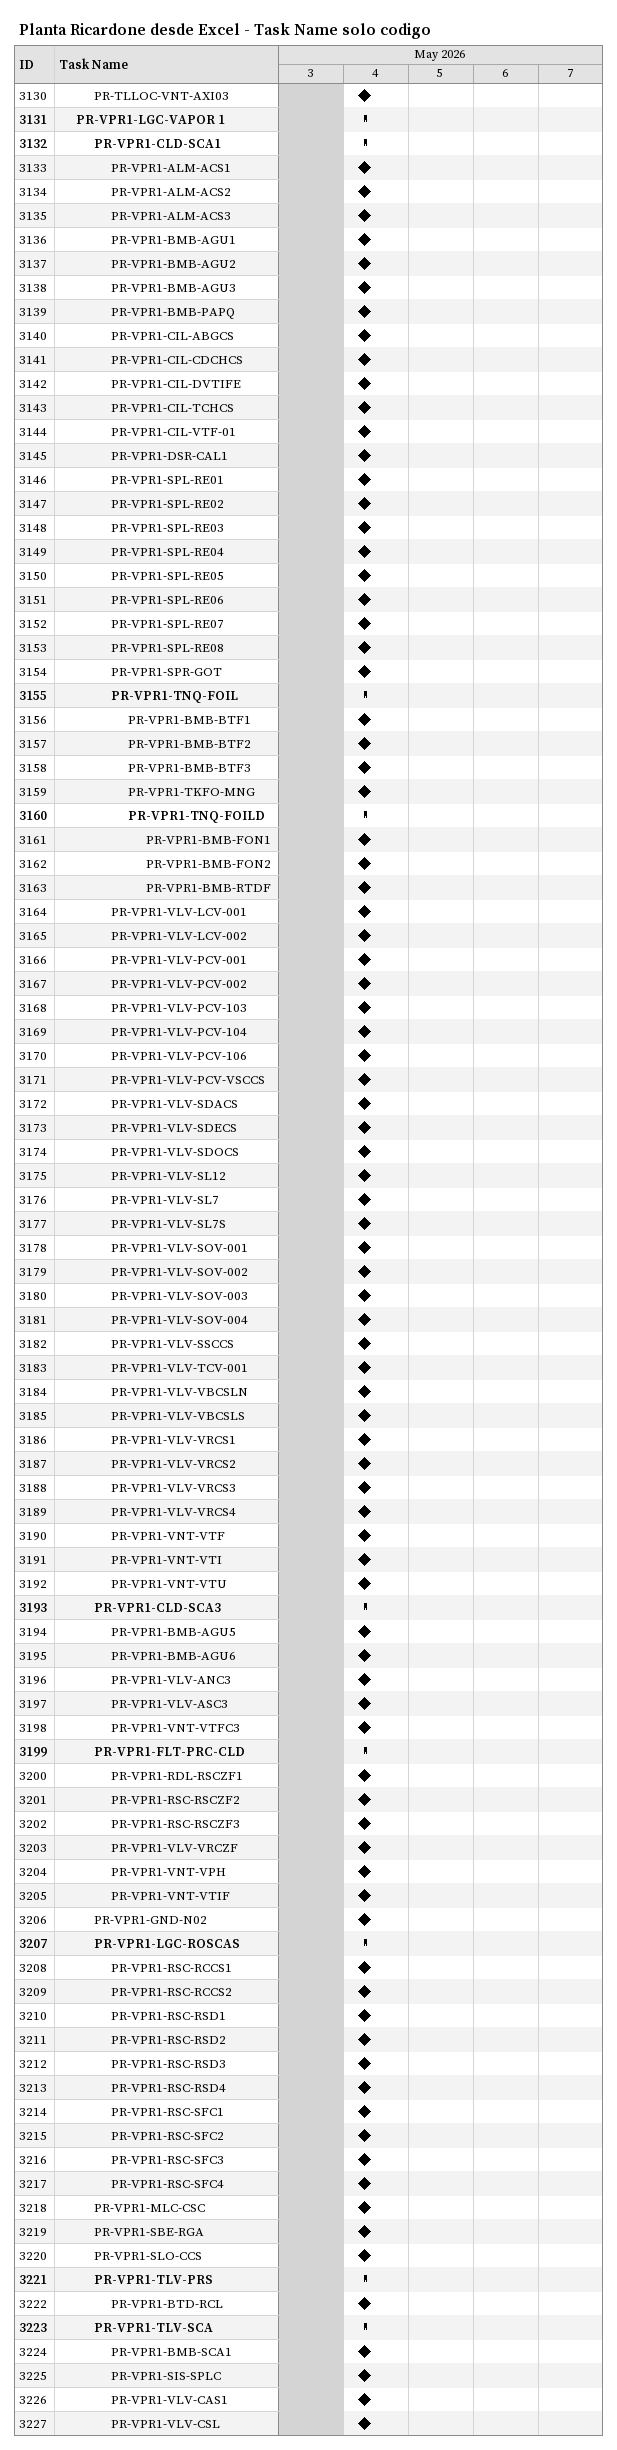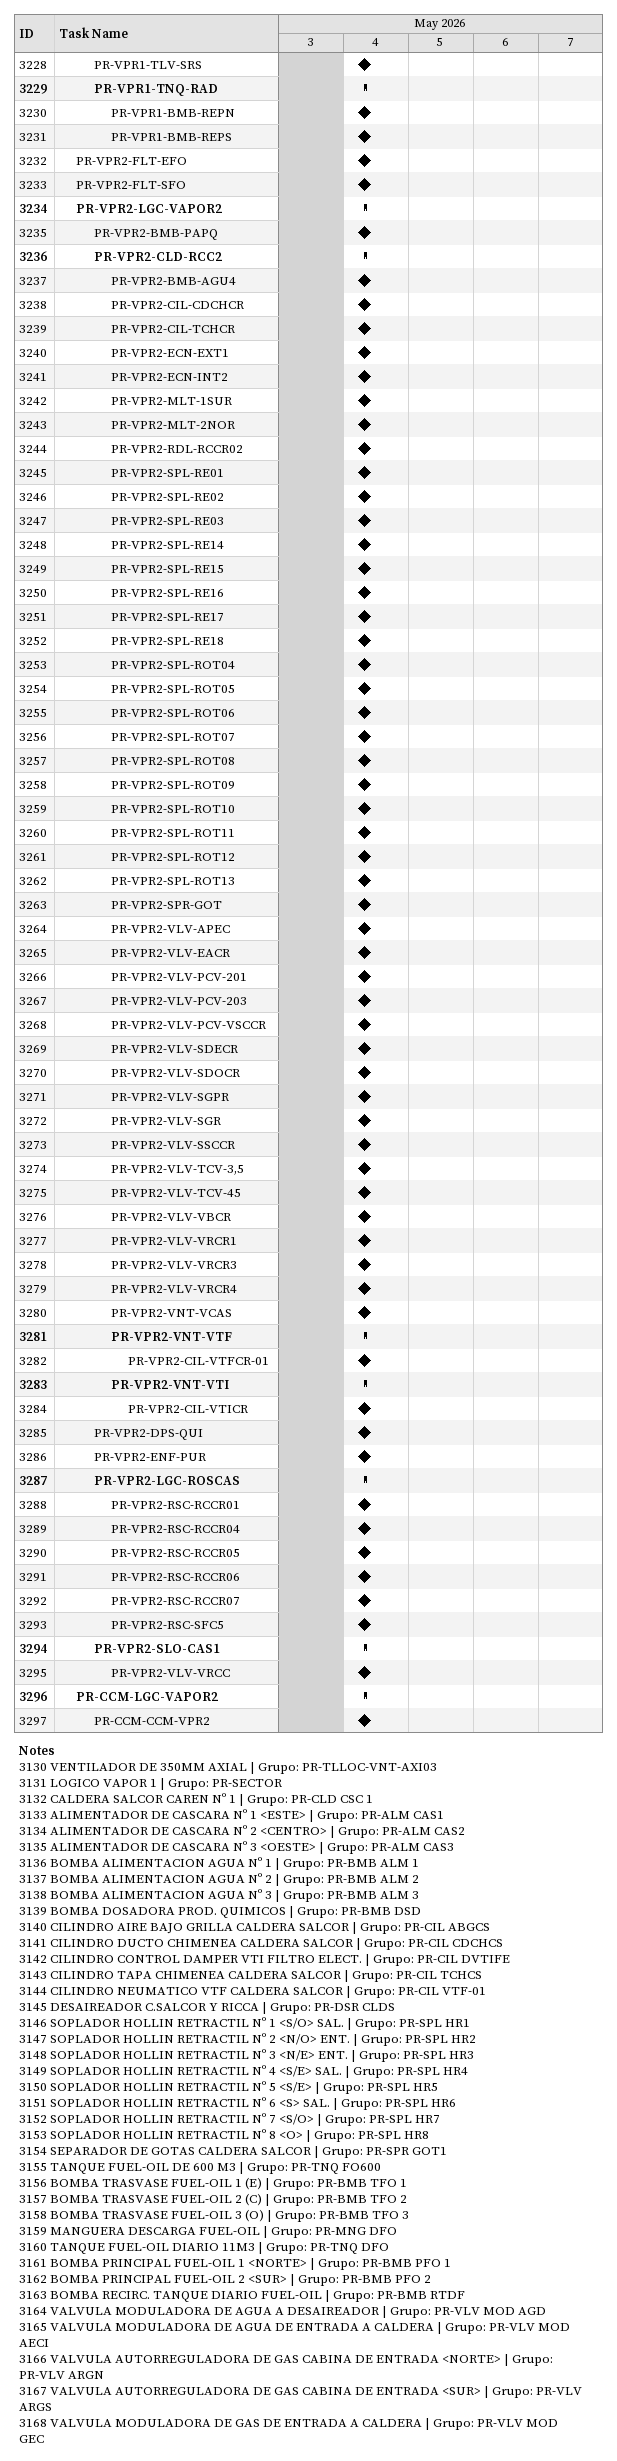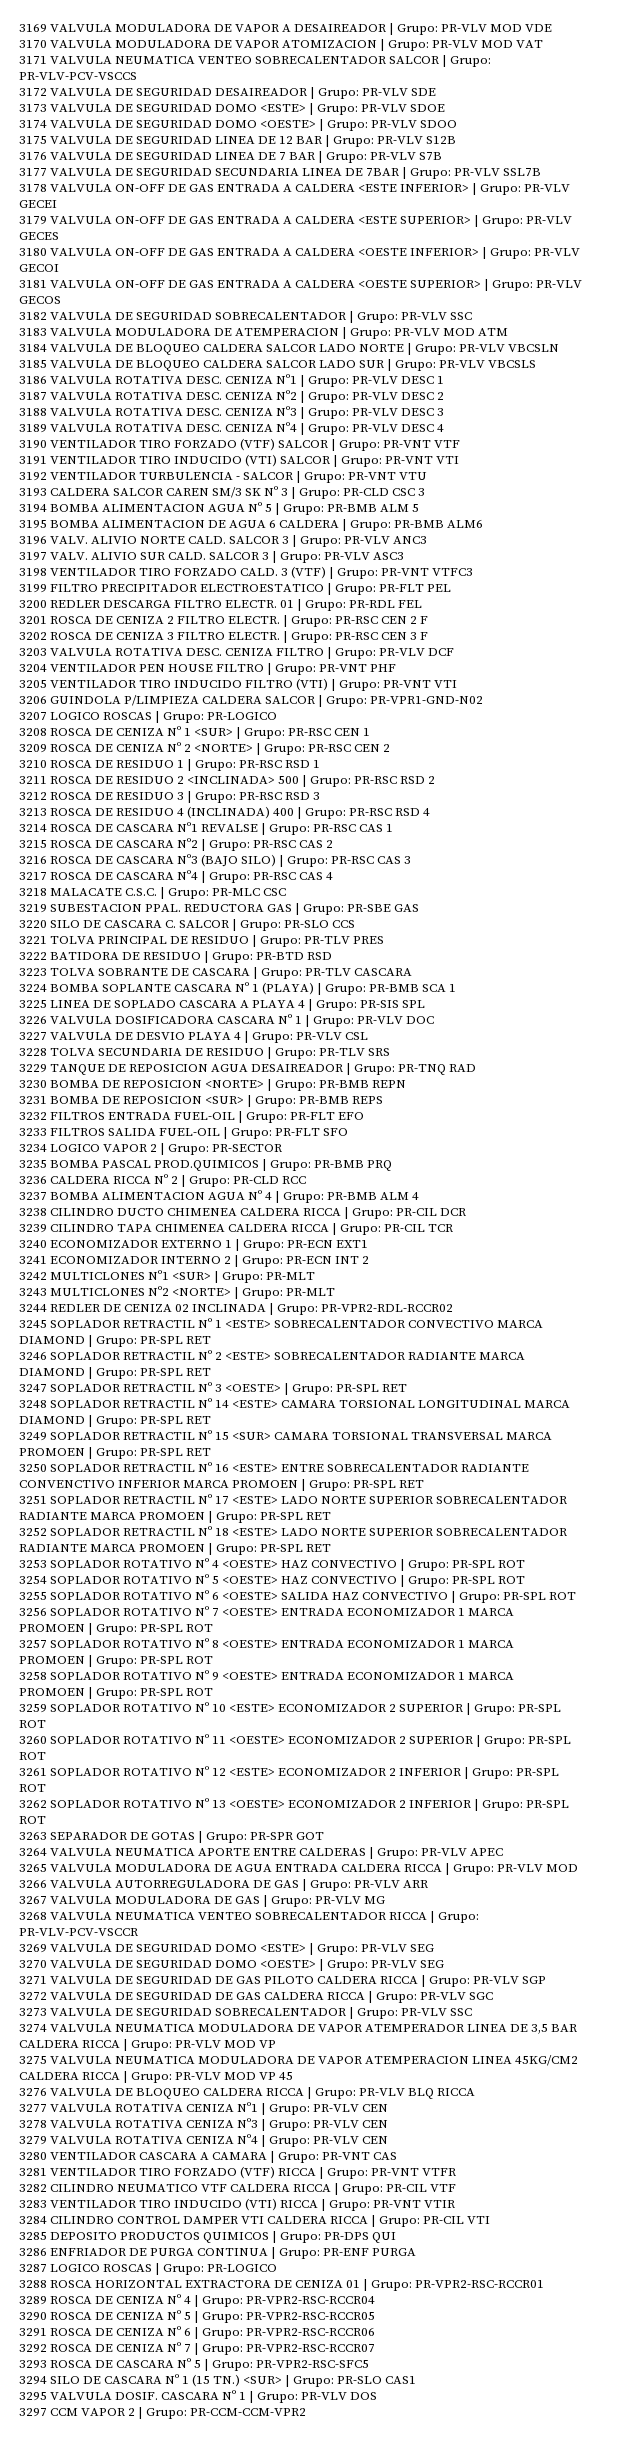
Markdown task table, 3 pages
Planta Ricardone desde Excel - Task Name solo codigo

| ID | Level | Task | Start | Finish |
|---|---|---|---|---|
| 3130 | 3 | PR-TLLOC-VNT-AXI03 (milestone) | 2026-05-04 | 2026-05-04 |
| 3131 | 2 | **PR-VPR1-LGC-VAPOR 1** | 2026-05-04 | 2026-05-04 |
| 3132 | 3 | **PR-VPR1-CLD-SCA1** | 2026-05-04 | 2026-05-04 |
| 3133 | 4 | PR-VPR1-ALM-ACS1 (milestone) | 2026-05-04 | 2026-05-04 |
| 3134 | 4 | PR-VPR1-ALM-ACS2 (milestone) | 2026-05-04 | 2026-05-04 |
| 3135 | 4 | PR-VPR1-ALM-ACS3 (milestone) | 2026-05-04 | 2026-05-04 |
| 3136 | 4 | PR-VPR1-BMB-AGU1 (milestone) | 2026-05-04 | 2026-05-04 |
| 3137 | 4 | PR-VPR1-BMB-AGU2 (milestone) | 2026-05-04 | 2026-05-04 |
| 3138 | 4 | PR-VPR1-BMB-AGU3 (milestone) | 2026-05-04 | 2026-05-04 |
| 3139 | 4 | PR-VPR1-BMB-PAPQ (milestone) | 2026-05-04 | 2026-05-04 |
| 3140 | 4 | PR-VPR1-CIL-ABGCS (milestone) | 2026-05-04 | 2026-05-04 |
| 3141 | 4 | PR-VPR1-CIL-CDCHCS (milestone) | 2026-05-04 | 2026-05-04 |
| 3142 | 4 | PR-VPR1-CIL-DVTIFE (milestone) | 2026-05-04 | 2026-05-04 |
| 3143 | 4 | PR-VPR1-CIL-TCHCS (milestone) | 2026-05-04 | 2026-05-04 |
| 3144 | 4 | PR-VPR1-CIL-VTF-01 (milestone) | 2026-05-04 | 2026-05-04 |
| 3145 | 4 | PR-VPR1-DSR-CAL1 (milestone) | 2026-05-04 | 2026-05-04 |
| 3146 | 4 | PR-VPR1-SPL-RE01 (milestone) | 2026-05-04 | 2026-05-04 |
| 3147 | 4 | PR-VPR1-SPL-RE02 (milestone) | 2026-05-04 | 2026-05-04 |
| 3148 | 4 | PR-VPR1-SPL-RE03 (milestone) | 2026-05-04 | 2026-05-04 |
| 3149 | 4 | PR-VPR1-SPL-RE04 (milestone) | 2026-05-04 | 2026-05-04 |
| 3150 | 4 | PR-VPR1-SPL-RE05 (milestone) | 2026-05-04 | 2026-05-04 |
| 3151 | 4 | PR-VPR1-SPL-RE06 (milestone) | 2026-05-04 | 2026-05-04 |
| 3152 | 4 | PR-VPR1-SPL-RE07 (milestone) | 2026-05-04 | 2026-05-04 |
| 3153 | 4 | PR-VPR1-SPL-RE08 (milestone) | 2026-05-04 | 2026-05-04 |
| 3154 | 4 | PR-VPR1-SPR-GOT (milestone) | 2026-05-04 | 2026-05-04 |
| 3155 | 4 | **PR-VPR1-TNQ-FOIL** | 2026-05-04 | 2026-05-04 |
| 3156 | 5 | PR-VPR1-BMB-BTF1 (milestone) | 2026-05-04 | 2026-05-04 |
| 3157 | 5 | PR-VPR1-BMB-BTF2 (milestone) | 2026-05-04 | 2026-05-04 |
| 3158 | 5 | PR-VPR1-BMB-BTF3 (milestone) | 2026-05-04 | 2026-05-04 |
| 3159 | 5 | PR-VPR1-TKFO-MNG (milestone) | 2026-05-04 | 2026-05-04 |
| 3160 | 5 | **PR-VPR1-TNQ-FOILD** | 2026-05-04 | 2026-05-04 |
| 3161 | 6 | PR-VPR1-BMB-FON1 (milestone) | 2026-05-04 | 2026-05-04 |
| 3162 | 6 | PR-VPR1-BMB-FON2 (milestone) | 2026-05-04 | 2026-05-04 |
| 3163 | 6 | PR-VPR1-BMB-RTDF (milestone) | 2026-05-04 | 2026-05-04 |
| 3164 | 4 | PR-VPR1-VLV-LCV-001 (milestone) | 2026-05-04 | 2026-05-04 |
| 3165 | 4 | PR-VPR1-VLV-LCV-002 (milestone) | 2026-05-04 | 2026-05-04 |
| 3166 | 4 | PR-VPR1-VLV-PCV-001 (milestone) | 2026-05-04 | 2026-05-04 |
| 3167 | 4 | PR-VPR1-VLV-PCV-002 (milestone) | 2026-05-04 | 2026-05-04 |
| 3168 | 4 | PR-VPR1-VLV-PCV-103 (milestone) | 2026-05-04 | 2026-05-04 |
| 3169 | 4 | PR-VPR1-VLV-PCV-104 (milestone) | 2026-05-04 | 2026-05-04 |
| 3170 | 4 | PR-VPR1-VLV-PCV-106 (milestone) | 2026-05-04 | 2026-05-04 |
| 3171 | 4 | PR-VPR1-VLV-PCV-VSCCS (milestone) | 2026-05-04 | 2026-05-04 |
| 3172 | 4 | PR-VPR1-VLV-SDACS (milestone) | 2026-05-04 | 2026-05-04 |
| 3173 | 4 | PR-VPR1-VLV-SDECS (milestone) | 2026-05-04 | 2026-05-04 |
| 3174 | 4 | PR-VPR1-VLV-SDOCS (milestone) | 2026-05-04 | 2026-05-04 |
| 3175 | 4 | PR-VPR1-VLV-SL12 (milestone) | 2026-05-04 | 2026-05-04 |
| 3176 | 4 | PR-VPR1-VLV-SL7 (milestone) | 2026-05-04 | 2026-05-04 |
| 3177 | 4 | PR-VPR1-VLV-SL7S (milestone) | 2026-05-04 | 2026-05-04 |
| 3178 | 4 | PR-VPR1-VLV-SOV-001 (milestone) | 2026-05-04 | 2026-05-04 |
| 3179 | 4 | PR-VPR1-VLV-SOV-002 (milestone) | 2026-05-04 | 2026-05-04 |
| 3180 | 4 | PR-VPR1-VLV-SOV-003 (milestone) | 2026-05-04 | 2026-05-04 |
| 3181 | 4 | PR-VPR1-VLV-SOV-004 (milestone) | 2026-05-04 | 2026-05-04 |
| 3182 | 4 | PR-VPR1-VLV-SSCCS (milestone) | 2026-05-04 | 2026-05-04 |
| 3183 | 4 | PR-VPR1-VLV-TCV-001 (milestone) | 2026-05-04 | 2026-05-04 |
| 3184 | 4 | PR-VPR1-VLV-VBCSLN (milestone) | 2026-05-04 | 2026-05-04 |
| 3185 | 4 | PR-VPR1-VLV-VBCSLS (milestone) | 2026-05-04 | 2026-05-04 |
| 3186 | 4 | PR-VPR1-VLV-VRCS1 (milestone) | 2026-05-04 | 2026-05-04 |
| 3187 | 4 | PR-VPR1-VLV-VRCS2 (milestone) | 2026-05-04 | 2026-05-04 |
| 3188 | 4 | PR-VPR1-VLV-VRCS3 (milestone) | 2026-05-04 | 2026-05-04 |
| 3189 | 4 | PR-VPR1-VLV-VRCS4 (milestone) | 2026-05-04 | 2026-05-04 |
| 3190 | 4 | PR-VPR1-VNT-VTF (milestone) | 2026-05-04 | 2026-05-04 |
| 3191 | 4 | PR-VPR1-VNT-VTI (milestone) | 2026-05-04 | 2026-05-04 |
| 3192 | 4 | PR-VPR1-VNT-VTU (milestone) | 2026-05-04 | 2026-05-04 |
| 3193 | 3 | **PR-VPR1-CLD-SCA3** | 2026-05-04 | 2026-05-04 |
| 3194 | 4 | PR-VPR1-BMB-AGU5 (milestone) | 2026-05-04 | 2026-05-04 |
| 3195 | 4 | PR-VPR1-BMB-AGU6 (milestone) | 2026-05-04 | 2026-05-04 |
| 3196 | 4 | PR-VPR1-VLV-ANC3 (milestone) | 2026-05-04 | 2026-05-04 |
| 3197 | 4 | PR-VPR1-VLV-ASC3 (milestone) | 2026-05-04 | 2026-05-04 |
| 3198 | 4 | PR-VPR1-VNT-VTFC3 (milestone) | 2026-05-04 | 2026-05-04 |
| 3199 | 3 | **PR-VPR1-FLT-PRC-CLD** | 2026-05-04 | 2026-05-04 |
| 3200 | 4 | PR-VPR1-RDL-RSCZF1 (milestone) | 2026-05-04 | 2026-05-04 |
| 3201 | 4 | PR-VPR1-RSC-RSCZF2 (milestone) | 2026-05-04 | 2026-05-04 |
| 3202 | 4 | PR-VPR1-RSC-RSCZF3 (milestone) | 2026-05-04 | 2026-05-04 |
| 3203 | 4 | PR-VPR1-VLV-VRCZF (milestone) | 2026-05-04 | 2026-05-04 |
| 3204 | 4 | PR-VPR1-VNT-VPH (milestone) | 2026-05-04 | 2026-05-04 |
| 3205 | 4 | PR-VPR1-VNT-VTIF (milestone) | 2026-05-04 | 2026-05-04 |
| 3206 | 3 | PR-VPR1-GND-N02 (milestone) | 2026-05-04 | 2026-05-04 |
| 3207 | 3 | **PR-VPR1-LGC-ROSCAS** | 2026-05-04 | 2026-05-04 |
| 3208 | 4 | PR-VPR1-RSC-RCCS1 (milestone) | 2026-05-04 | 2026-05-04 |
| 3209 | 4 | PR-VPR1-RSC-RCCS2 (milestone) | 2026-05-04 | 2026-05-04 |
| 3210 | 4 | PR-VPR1-RSC-RSD1 (milestone) | 2026-05-04 | 2026-05-04 |
| 3211 | 4 | PR-VPR1-RSC-RSD2 (milestone) | 2026-05-04 | 2026-05-04 |
| 3212 | 4 | PR-VPR1-RSC-RSD3 (milestone) | 2026-05-04 | 2026-05-04 |
| 3213 | 4 | PR-VPR1-RSC-RSD4 (milestone) | 2026-05-04 | 2026-05-04 |
| 3214 | 4 | PR-VPR1-RSC-SFC1 (milestone) | 2026-05-04 | 2026-05-04 |
| 3215 | 4 | PR-VPR1-RSC-SFC2 (milestone) | 2026-05-04 | 2026-05-04 |
| 3216 | 4 | PR-VPR1-RSC-SFC3 (milestone) | 2026-05-04 | 2026-05-04 |
| 3217 | 4 | PR-VPR1-RSC-SFC4 (milestone) | 2026-05-04 | 2026-05-04 |
| 3218 | 3 | PR-VPR1-MLC-CSC (milestone) | 2026-05-04 | 2026-05-04 |
| 3219 | 3 | PR-VPR1-SBE-RGA (milestone) | 2026-05-04 | 2026-05-04 |
| 3220 | 3 | PR-VPR1-SLO-CCS (milestone) | 2026-05-04 | 2026-05-04 |
| 3221 | 3 | **PR-VPR1-TLV-PRS** | 2026-05-04 | 2026-05-04 |
| 3222 | 4 | PR-VPR1-BTD-RCL (milestone) | 2026-05-04 | 2026-05-04 |
| 3223 | 3 | **PR-VPR1-TLV-SCA** | 2026-05-04 | 2026-05-04 |
| 3224 | 4 | PR-VPR1-BMB-SCA1 (milestone) | 2026-05-04 | 2026-05-04 |
| 3225 | 4 | PR-VPR1-SIS-SPLC (milestone) | 2026-05-04 | 2026-05-04 |
| 3226 | 4 | PR-VPR1-VLV-CAS1 (milestone) | 2026-05-04 | 2026-05-04 |
| 3227 | 4 | PR-VPR1-VLV-CSL (milestone) | 2026-05-04 | 2026-05-04 |
| 3228 | 3 | PR-VPR1-TLV-SRS (milestone) | 2026-05-04 | 2026-05-04 |
| 3229 | 3 | **PR-VPR1-TNQ-RAD** | 2026-05-04 | 2026-05-04 |
| 3230 | 4 | PR-VPR1-BMB-REPN (milestone) | 2026-05-04 | 2026-05-04 |
| 3231 | 4 | PR-VPR1-BMB-REPS (milestone) | 2026-05-04 | 2026-05-04 |
| 3232 | 2 | PR-VPR2-FLT-EFO (milestone) | 2026-05-04 | 2026-05-04 |
| 3233 | 2 | PR-VPR2-FLT-SFO (milestone) | 2026-05-04 | 2026-05-04 |
| 3234 | 2 | **PR-VPR2-LGC-VAPOR2** | 2026-05-04 | 2026-05-04 |
| 3235 | 3 | PR-VPR2-BMB-PAPQ (milestone) | 2026-05-04 | 2026-05-04 |
| 3236 | 3 | **PR-VPR2-CLD-RCC2** | 2026-05-04 | 2026-05-04 |
| 3237 | 4 | PR-VPR2-BMB-AGU4 (milestone) | 2026-05-04 | 2026-05-04 |
| 3238 | 4 | PR-VPR2-CIL-CDCHCR (milestone) | 2026-05-04 | 2026-05-04 |
| 3239 | 4 | PR-VPR2-CIL-TCHCR (milestone) | 2026-05-04 | 2026-05-04 |
| 3240 | 4 | PR-VPR2-ECN-EXT1 (milestone) | 2026-05-04 | 2026-05-04 |
| 3241 | 4 | PR-VPR2-ECN-INT2 (milestone) | 2026-05-04 | 2026-05-04 |
| 3242 | 4 | PR-VPR2-MLT-1SUR (milestone) | 2026-05-04 | 2026-05-04 |
| 3243 | 4 | PR-VPR2-MLT-2NOR (milestone) | 2026-05-04 | 2026-05-04 |
| 3244 | 4 | PR-VPR2-RDL-RCCR02 (milestone) | 2026-05-04 | 2026-05-04 |
| 3245 | 4 | PR-VPR2-SPL-RE01 (milestone) | 2026-05-04 | 2026-05-04 |
| 3246 | 4 | PR-VPR2-SPL-RE02 (milestone) | 2026-05-04 | 2026-05-04 |
| 3247 | 4 | PR-VPR2-SPL-RE03 (milestone) | 2026-05-04 | 2026-05-04 |
| 3248 | 4 | PR-VPR2-SPL-RE14 (milestone) | 2026-05-04 | 2026-05-04 |
| 3249 | 4 | PR-VPR2-SPL-RE15 (milestone) | 2026-05-04 | 2026-05-04 |
| 3250 | 4 | PR-VPR2-SPL-RE16 (milestone) | 2026-05-04 | 2026-05-04 |
| 3251 | 4 | PR-VPR2-SPL-RE17 (milestone) | 2026-05-04 | 2026-05-04 |
| 3252 | 4 | PR-VPR2-SPL-RE18 (milestone) | 2026-05-04 | 2026-05-04 |
| 3253 | 4 | PR-VPR2-SPL-ROT04 (milestone) | 2026-05-04 | 2026-05-04 |
| 3254 | 4 | PR-VPR2-SPL-ROT05 (milestone) | 2026-05-04 | 2026-05-04 |
| 3255 | 4 | PR-VPR2-SPL-ROT06 (milestone) | 2026-05-04 | 2026-05-04 |
| 3256 | 4 | PR-VPR2-SPL-ROT07 (milestone) | 2026-05-04 | 2026-05-04 |
| 3257 | 4 | PR-VPR2-SPL-ROT08 (milestone) | 2026-05-04 | 2026-05-04 |
| 3258 | 4 | PR-VPR2-SPL-ROT09 (milestone) | 2026-05-04 | 2026-05-04 |
| 3259 | 4 | PR-VPR2-SPL-ROT10 (milestone) | 2026-05-04 | 2026-05-04 |
| 3260 | 4 | PR-VPR2-SPL-ROT11 (milestone) | 2026-05-04 | 2026-05-04 |
| 3261 | 4 | PR-VPR2-SPL-ROT12 (milestone) | 2026-05-04 | 2026-05-04 |
| 3262 | 4 | PR-VPR2-SPL-ROT13 (milestone) | 2026-05-04 | 2026-05-04 |
| 3263 | 4 | PR-VPR2-SPR-GOT (milestone) | 2026-05-04 | 2026-05-04 |
| 3264 | 4 | PR-VPR2-VLV-APEC (milestone) | 2026-05-04 | 2026-05-04 |
| 3265 | 4 | PR-VPR2-VLV-EACR (milestone) | 2026-05-04 | 2026-05-04 |
| 3266 | 4 | PR-VPR2-VLV-PCV-201 (milestone) | 2026-05-04 | 2026-05-04 |
| 3267 | 4 | PR-VPR2-VLV-PCV-203 (milestone) | 2026-05-04 | 2026-05-04 |
| 3268 | 4 | PR-VPR2-VLV-PCV-VSCCR (milestone) | 2026-05-04 | 2026-05-04 |
| 3269 | 4 | PR-VPR2-VLV-SDECR (milestone) | 2026-05-04 | 2026-05-04 |
| 3270 | 4 | PR-VPR2-VLV-SDOCR (milestone) | 2026-05-04 | 2026-05-04 |
| 3271 | 4 | PR-VPR2-VLV-SGPR (milestone) | 2026-05-04 | 2026-05-04 |
| 3272 | 4 | PR-VPR2-VLV-SGR (milestone) | 2026-05-04 | 2026-05-04 |
| 3273 | 4 | PR-VPR2-VLV-SSCCR (milestone) | 2026-05-04 | 2026-05-04 |
| 3274 | 4 | PR-VPR2-VLV-TCV-3,5 (milestone) | 2026-05-04 | 2026-05-04 |
| 3275 | 4 | PR-VPR2-VLV-TCV-45 (milestone) | 2026-05-04 | 2026-05-04 |
| 3276 | 4 | PR-VPR2-VLV-VBCR (milestone) | 2026-05-04 | 2026-05-04 |
| 3277 | 4 | PR-VPR2-VLV-VRCR1 (milestone) | 2026-05-04 | 2026-05-04 |
| 3278 | 4 | PR-VPR2-VLV-VRCR3 (milestone) | 2026-05-04 | 2026-05-04 |
| 3279 | 4 | PR-VPR2-VLV-VRCR4 (milestone) | 2026-05-04 | 2026-05-04 |
| 3280 | 4 | PR-VPR2-VNT-VCAS (milestone) | 2026-05-04 | 2026-05-04 |
| 3281 | 4 | **PR-VPR2-VNT-VTF** | 2026-05-04 | 2026-05-04 |
| 3282 | 5 | PR-VPR2-CIL-VTFCR-01 (milestone) | 2026-05-04 | 2026-05-04 |
| 3283 | 4 | **PR-VPR2-VNT-VTI** | 2026-05-04 | 2026-05-04 |
| 3284 | 5 | PR-VPR2-CIL-VTICR (milestone) | 2026-05-04 | 2026-05-04 |
| 3285 | 3 | PR-VPR2-DPS-QUI (milestone) | 2026-05-04 | 2026-05-04 |
| 3286 | 3 | PR-VPR2-ENF-PUR (milestone) | 2026-05-04 | 2026-05-04 |
| 3287 | 3 | **PR-VPR2-LGC-ROSCAS** | 2026-05-04 | 2026-05-04 |
| 3288 | 4 | PR-VPR2-RSC-RCCR01 (milestone) | 2026-05-04 | 2026-05-04 |
| 3289 | 4 | PR-VPR2-RSC-RCCR04 (milestone) | 2026-05-04 | 2026-05-04 |
| 3290 | 4 | PR-VPR2-RSC-RCCR05 (milestone) | 2026-05-04 | 2026-05-04 |
| 3291 | 4 | PR-VPR2-RSC-RCCR06 (milestone) | 2026-05-04 | 2026-05-04 |
| 3292 | 4 | PR-VPR2-RSC-RCCR07 (milestone) | 2026-05-04 | 2026-05-04 |
| 3293 | 4 | PR-VPR2-RSC-SFC5 (milestone) | 2026-05-04 | 2026-05-04 |
| 3294 | 3 | **PR-VPR2-SLO-CAS1** | 2026-05-04 | 2026-05-04 |
| 3295 | 4 | PR-VPR2-VLV-VRCC (milestone) | 2026-05-04 | 2026-05-04 |
| 3296 | 2 | **PR-CCM-LGC-VAPOR2** | 2026-05-04 | 2026-05-04 |
| 3297 | 3 | PR-CCM-CCM-VPR2 (milestone) | 2026-05-04 | 2026-05-04 |

Notes
- 3130: VENTILADOR DE 350MM AXIAL | Grupo: PR-TLLOC-VNT-AXI03
- 3131: LOGICO VAPOR 1 | Grupo: PR-SECTOR
- 3132: CALDERA SALCOR CAREN Nº 1 | Grupo: PR-CLD CSC 1
- 3133: ALIMENTADOR DE CASCARA Nº 1 <ESTE> | Grupo: PR-ALM CAS1
- 3134: ALIMENTADOR DE CASCARA Nº 2 <CENTRO> | Grupo: PR-ALM CAS2
- 3135: ALIMENTADOR DE CASCARA Nº 3 <OESTE> | Grupo: PR-ALM CAS3
- 3136: BOMBA ALIMENTACION AGUA Nº 1 | Grupo: PR-BMB ALM 1
- 3137: BOMBA ALIMENTACION AGUA Nº 2 | Grupo: PR-BMB ALM 2
- 3138: BOMBA ALIMENTACION AGUA Nº 3 | Grupo: PR-BMB ALM 3
- 3139: BOMBA DOSADORA PROD. QUIMICOS | Grupo: PR-BMB DSD
- 3140: CILINDRO AIRE BAJO GRILLA CALDERA SALCOR | Grupo: PR-CIL ABGCS
- 3141: CILINDRO DUCTO CHIMENEA CALDERA SALCOR | Grupo: PR-CIL CDCHCS
- 3142: CILINDRO CONTROL DAMPER VTI FILTRO ELECT. | Grupo: PR-CIL DVTIFE
- 3143: CILINDRO TAPA CHIMENEA CALDERA SALCOR | Grupo: PR-CIL TCHCS
- 3144: CILINDRO NEUMATICO VTF CALDERA SALCOR | Grupo: PR-CIL VTF-01
- 3145: DESAIREADOR C.SALCOR Y RICCA | Grupo: PR-DSR CLDS
- 3146: SOPLADOR HOLLIN RETRACTIL Nº 1 <S/O> SAL. | Grupo: PR-SPL HR1
- 3147: SOPLADOR HOLLIN RETRACTIL Nº 2 <N/O> ENT. | Grupo: PR-SPL HR2
- 3148: SOPLADOR HOLLIN RETRACTIL Nº 3 <N/E> ENT. | Grupo: PR-SPL HR3
- 3149: SOPLADOR HOLLIN RETRACTIL Nº 4 <S/E> SAL. | Grupo: PR-SPL HR4
- 3150: SOPLADOR HOLLIN RETRACTIL Nº 5 <S/E> | Grupo: PR-SPL HR5
- 3151: SOPLADOR HOLLIN RETRACTIL Nº 6 <S> SAL. | Grupo: PR-SPL HR6
- 3152: SOPLADOR HOLLIN RETRACTIL Nº 7 <S/O> | Grupo: PR-SPL HR7
- 3153: SOPLADOR HOLLIN RETRACTIL Nº 8 <O> | Grupo: PR-SPL HR8
- 3154: SEPARADOR DE GOTAS CALDERA SALCOR | Grupo: PR-SPR GOT1
- 3155: TANQUE FUEL-OIL DE 600 M3 | Grupo: PR-TNQ FO600
- 3156: BOMBA TRASVASE FUEL-OIL 1 (E) | Grupo: PR-BMB TFO 1
- 3157: BOMBA TRASVASE FUEL-OIL 2 (C) | Grupo: PR-BMB TFO 2
- 3158: BOMBA TRASVASE FUEL-OIL 3 (O) | Grupo: PR-BMB TFO 3
- 3159: MANGUERA DESCARGA FUEL-OIL | Grupo: PR-MNG DFO
- 3160: TANQUE FUEL-OIL DIARIO 11M3 | Grupo: PR-TNQ DFO
- 3161: BOMBA PRINCIPAL FUEL-OIL 1 <NORTE> | Grupo: PR-BMB PFO 1
- 3162: BOMBA PRINCIPAL FUEL-OIL 2 <SUR> | Grupo: PR-BMB PFO 2
- 3163: BOMBA RECIRC. TANQUE DIARIO FUEL-OIL | Grupo: PR-BMB RTDF
- 3164: VALVULA MODULADORA DE AGUA A DESAIREADOR | Grupo: PR-VLV MOD AGD
- 3165: VALVULA MODULADORA DE AGUA DE ENTRADA A CALDERA | Grupo: PR-VLV MOD AECI
- 3166: VALVULA AUTORREGULADORA DE GAS CABINA DE ENTRADA <NORTE> | Grupo: PR-VLV ARGN
- 3167: VALVULA AUTORREGULADORA DE GAS CABINA DE ENTRADA <SUR> | Grupo: PR-VLV ARGS
- 3168: VALVULA MODULADORA DE GAS DE ENTRADA A CALDERA | Grupo: PR-VLV MOD GEC
- 3169: VALVULA MODULADORA DE VAPOR A DESAIREADOR | Grupo: PR-VLV MOD VDE
- 3170: VALVULA MODULADORA DE VAPOR ATOMIZACION | Grupo: PR-VLV MOD VAT
- 3171: VALVULA NEUMATICA VENTEO SOBRECALENTADOR SALCOR | Grupo: PR-VLV-PCV-VSCCS
- 3172: VALVULA DE SEGURIDAD DESAIREADOR | Grupo: PR-VLV SDE
- 3173: VALVULA DE SEGURIDAD DOMO <ESTE> | Grupo: PR-VLV SDOE
- 3174: VALVULA DE SEGURIDAD DOMO <OESTE> | Grupo: PR-VLV SDOO
- 3175: VALVULA DE SEGURIDAD LINEA DE 12 BAR | Grupo: PR-VLV S12B
- 3176: VALVULA DE SEGURIDAD LINEA DE 7 BAR | Grupo: PR-VLV S7B
- 3177: VALVULA DE SEGURIDAD SECUNDARIA LINEA DE 7BAR | Grupo: PR-VLV SSL7B
- 3178: VALVULA ON-OFF DE GAS ENTRADA A CALDERA <ESTE INFERIOR> | Grupo: PR-VLV GECEI
- 3179: VALVULA ON-OFF DE GAS ENTRADA A CALDERA <ESTE SUPERIOR> | Grupo: PR-VLV GECES
- 3180: VALVULA ON-OFF DE GAS ENTRADA A CALDERA <OESTE INFERIOR> | Grupo: PR-VLV GECOI
- 3181: VALVULA ON-OFF DE GAS ENTRADA A CALDERA <OESTE SUPERIOR> | Grupo: PR-VLV GECOS
- 3182: VALVULA DE SEGURIDAD SOBRECALENTADOR | Grupo: PR-VLV SSC
- 3183: VALVULA MODULADORA DE ATEMPERACION | Grupo: PR-VLV MOD ATM
- 3184: VALVULA DE BLOQUEO CALDERA SALCOR LADO NORTE | Grupo: PR-VLV VBCSLN
- 3185: VALVULA DE BLOQUEO CALDERA SALCOR LADO SUR | Grupo: PR-VLV VBCSLS
- 3186: VALVULA ROTATIVA DESC. CENIZA Nº1 | Grupo: PR-VLV DESC 1
- 3187: VALVULA ROTATIVA DESC. CENIZA Nº2 | Grupo: PR-VLV DESC 2
- 3188: VALVULA ROTATIVA DESC. CENIZA Nº3 | Grupo: PR-VLV DESC 3
- 3189: VALVULA ROTATIVA DESC. CENIZA Nº4 | Grupo: PR-VLV DESC 4
- 3190: VENTILADOR TIRO FORZADO (VTF) SALCOR | Grupo: PR-VNT VTF
- 3191: VENTILADOR TIRO INDUCIDO (VTI) SALCOR | Grupo: PR-VNT VTI
- 3192: VENTILADOR TURBULENCIA - SALCOR | Grupo: PR-VNT VTU
- 3193: CALDERA SALCOR CAREN SM/3 SK Nº 3 | Grupo: PR-CLD CSC 3
- 3194: BOMBA ALIMENTACION AGUA Nº 5 | Grupo: PR-BMB ALM 5
- 3195: BOMBA ALIMENTACION DE AGUA 6 CALDERA | Grupo: PR-BMB ALM6
- 3196: VALV. ALIVIO NORTE CALD. SALCOR 3 | Grupo: PR-VLV ANC3
- 3197: VALV. ALIVIO SUR CALD. SALCOR 3 | Grupo: PR-VLV ASC3
- 3198: VENTILADOR TIRO FORZADO CALD. 3 (VTF) | Grupo: PR-VNT VTFC3
- 3199: FILTRO PRECIPITADOR ELECTROESTATICO | Grupo: PR-FLT PEL
- 3200: REDLER DESCARGA FILTRO ELECTR. 01 | Grupo: PR-RDL FEL
- 3201: ROSCA DE CENIZA 2 FILTRO ELECTR. | Grupo: PR-RSC CEN 2 F
- 3202: ROSCA DE CENIZA 3 FILTRO ELECTR. | Grupo: PR-RSC CEN 3 F
- 3203: VALVULA ROTATIVA DESC. CENIZA FILTRO | Grupo: PR-VLV DCF
- 3204: VENTILADOR PEN HOUSE FILTRO | Grupo: PR-VNT PHF
- 3205: VENTILADOR TIRO INDUCIDO FILTRO (VTI) | Grupo: PR-VNT VTI
- 3206: GUINDOLA P/LIMPIEZA CALDERA SALCOR | Grupo: PR-VPR1-GND-N02
- 3207: LOGICO ROSCAS | Grupo: PR-LOGICO
- 3208: ROSCA DE CENIZA Nº 1 <SUR> | Grupo: PR-RSC CEN 1
- 3209: ROSCA DE CENIZA Nº 2 <NORTE> | Grupo: PR-RSC CEN 2
- 3210: ROSCA DE RESIDUO 1 | Grupo: PR-RSC RSD 1
- 3211: ROSCA DE RESIDUO 2 <INCLINADA> 500 | Grupo: PR-RSC RSD 2
- 3212: ROSCA DE RESIDUO 3 | Grupo: PR-RSC RSD 3
- 3213: ROSCA DE RESIDUO 4 (INCLINADA) 400 | Grupo: PR-RSC RSD 4
- 3214: ROSCA DE CASCARA Nº1 REVALSE | Grupo: PR-RSC CAS 1
- 3215: ROSCA DE CASCARA Nº2 | Grupo: PR-RSC CAS 2
- 3216: ROSCA DE CASCARA Nº3 (BAJO SILO) | Grupo: PR-RSC CAS 3
- 3217: ROSCA DE CASCARA Nº4 | Grupo: PR-RSC CAS 4
- 3218: MALACATE C.S.C. | Grupo: PR-MLC CSC
- 3219: SUBESTACION PPAL. REDUCTORA GAS | Grupo: PR-SBE GAS
- 3220: SILO DE CASCARA C. SALCOR | Grupo: PR-SLO CCS
- 3221: TOLVA PRINCIPAL DE RESIDUO | Grupo: PR-TLV PRES
- 3222: BATIDORA DE RESIDUO | Grupo: PR-BTD RSD
- 3223: TOLVA SOBRANTE DE CASCARA | Grupo: PR-TLV CASCARA
- 3224: BOMBA SOPLANTE CASCARA Nº 1 (PLAYA) | Grupo: PR-BMB SCA 1
- 3225: LINEA DE SOPLADO CASCARA A PLAYA 4 | Grupo: PR-SIS SPL
- 3226: VALVULA DOSIFICADORA CASCARA Nº 1 | Grupo: PR-VLV DOC
- 3227: VALVULA DE DESVIO PLAYA 4 | Grupo: PR-VLV CSL
- 3228: TOLVA SECUNDARIA DE RESIDUO | Grupo: PR-TLV SRS
- 3229: TANQUE DE REPOSICION AGUA DESAIREADOR | Grupo: PR-TNQ RAD
- 3230: BOMBA DE REPOSICION <NORTE> | Grupo: PR-BMB REPN
- 3231: BOMBA DE REPOSICION <SUR> | Grupo: PR-BMB REPS
- 3232: FILTROS ENTRADA FUEL-OIL | Grupo: PR-FLT EFO
- 3233: FILTROS SALIDA FUEL-OIL | Grupo: PR-FLT SFO
- 3234: LOGICO VAPOR 2 | Grupo: PR-SECTOR
- 3235: BOMBA PASCAL PROD.QUIMICOS | Grupo: PR-BMB PRQ
- 3236: CALDERA RICCA Nº 2 | Grupo: PR-CLD RCC
- 3237: BOMBA ALIMENTACION AGUA Nº 4 | Grupo: PR-BMB ALM 4
- 3238: CILINDRO DUCTO CHIMENEA CALDERA RICCA | Grupo: PR-CIL DCR
- 3239: CILINDRO TAPA CHIMENEA CALDERA RICCA | Grupo: PR-CIL TCR
- 3240: ECONOMIZADOR EXTERNO 1 | Grupo: PR-ECN EXT1
- 3241: ECONOMIZADOR INTERNO 2 | Grupo: PR-ECN INT 2
- 3242: MULTICLONES Nº1 <SUR> | Grupo: PR-MLT
- 3243: MULTICLONES Nº2 <NORTE> | Grupo: PR-MLT
- 3244: REDLER DE CENIZA 02 INCLINADA | Grupo: PR-VPR2-RDL-RCCR02
- 3245: SOPLADOR RETRACTIL Nº 1 <ESTE> SOBRECALENTADOR CONVECTIVO MARCA DIAMOND | Grupo: PR-SPL RET
- 3246: SOPLADOR RETRACTIL Nº 2 <ESTE> SOBRECALENTADOR RADIANTE MARCA DIAMOND | Grupo: PR-SPL RET
- 3247: SOPLADOR RETRACTIL Nº 3 <OESTE> | Grupo: PR-SPL RET
- 3248: SOPLADOR RETRACTIL Nº 14 <ESTE> CAMARA TORSIONAL LONGITUDINAL MARCA DIAMOND | Grupo: PR-SPL RET
- 3249: SOPLADOR RETRACTIL Nº 15 <SUR> CAMARA TORSIONAL TRANSVERSAL MARCA PROMOEN | Grupo: PR-SPL RET
- 3250: SOPLADOR RETRACTIL Nº 16 <ESTE> ENTRE SOBRECALENTADOR RADIANTE CONVENCTIVO INFERIOR MARCA PROMOEN | Grupo: PR-SPL RET
- 3251: SOPLADOR RETRACTIL Nº 17 <ESTE> LADO NORTE SUPERIOR SOBRECALENTADOR RADIANTE MARCA PROMOEN | Grupo: PR-SPL RET
- 3252: SOPLADOR RETRACTIL Nº 18 <ESTE> LADO NORTE SUPERIOR SOBRECALENTADOR RADIANTE MARCA PROMOEN | Grupo: PR-SPL RET
- 3253: SOPLADOR ROTATIVO Nº 4 <OESTE> HAZ CONVECTIVO | Grupo: PR-SPL ROT
- 3254: SOPLADOR ROTATIVO Nº 5 <OESTE> HAZ CONVECTIVO | Grupo: PR-SPL ROT
- 3255: SOPLADOR ROTATIVO Nº 6 <OESTE> SALIDA HAZ CONVECTIVO | Grupo: PR-SPL ROT
- 3256: SOPLADOR ROTATIVO Nº 7 <OESTE> ENTRADA ECONOMIZADOR 1 MARCA PROMOEN | Grupo: PR-SPL ROT
- 3257: SOPLADOR ROTATIVO Nº 8 <OESTE> ENTRADA ECONOMIZADOR 1 MARCA PROMOEN | Grupo: PR-SPL ROT
- 3258: SOPLADOR ROTATIVO Nº 9 <OESTE> ENTRADA ECONOMIZADOR 1 MARCA PROMOEN | Grupo: PR-SPL ROT
- 3259: SOPLADOR ROTATIVO Nº 10 <ESTE> ECONOMIZADOR 2 SUPERIOR | Grupo: PR-SPL ROT
- 3260: SOPLADOR ROTATIVO Nº 11 <OESTE> ECONOMIZADOR 2 SUPERIOR | Grupo: PR-SPL ROT
- 3261: SOPLADOR ROTATIVO Nº 12 <ESTE> ECONOMIZADOR 2 INFERIOR | Grupo: PR-SPL ROT
- 3262: SOPLADOR ROTATIVO Nº 13 <OESTE> ECONOMIZADOR 2 INFERIOR | Grupo: PR-SPL ROT
- 3263: SEPARADOR DE GOTAS | Grupo: PR-SPR GOT
- 3264: VALVULA NEUMATICA APORTE ENTRE CALDERAS | Grupo: PR-VLV APEC
- 3265: VALVULA MODULADORA DE AGUA ENTRADA CALDERA RICCA | Grupo: PR-VLV MOD
- 3266: VALVULA AUTORREGULADORA DE GAS | Grupo: PR-VLV ARR
- 3267: VALVULA MODULADORA DE GAS | Grupo: PR-VLV MG
- 3268: VALVULA NEUMATICA VENTEO SOBRECALENTADOR RICCA | Grupo: PR-VLV-PCV-VSCCR
- 3269: VALVULA DE SEGURIDAD DOMO <ESTE> | Grupo: PR-VLV SEG
- 3270: VALVULA DE SEGURIDAD DOMO <OESTE> | Grupo: PR-VLV SEG
- 3271: VALVULA DE SEGURIDAD DE GAS PILOTO CALDERA RICCA | Grupo: PR-VLV SGP
- 3272: VALVULA DE SEGURIDAD DE GAS CALDERA RICCA | Grupo: PR-VLV SGC
- 3273: VALVULA DE SEGURIDAD SOBRECALENTADOR | Grupo: PR-VLV SSC
- 3274: VALVULA NEUMATICA MODULADORA DE VAPOR ATEMPERADOR LINEA DE 3,5 BAR CALDERA RICCA | Grupo: PR-VLV MOD VP
- 3275: VALVULA NEUMATICA MODULADORA DE VAPOR ATEMPERACION LINEA 45KG/CM2 CALDERA RICCA | Grupo: PR-VLV MOD VP 45
- 3276: VALVULA DE BLOQUEO CALDERA RICCA | Grupo: PR-VLV BLQ RICCA
- 3277: VALVULA ROTATIVA CENIZA Nº1 | Grupo: PR-VLV CEN
- 3278: VALVULA ROTATIVA CENIZA Nº3 | Grupo: PR-VLV CEN
- 3279: VALVULA ROTATIVA CENIZA Nº4 | Grupo: PR-VLV CEN
- 3280: VENTILADOR CASCARA A CAMARA | Grupo: PR-VNT CAS
- 3281: VENTILADOR TIRO FORZADO (VTF) RICCA | Grupo: PR-VNT VTFR
- 3282: CILINDRO NEUMATICO VTF CALDERA RICCA | Grupo: PR-CIL VTF
- 3283: VENTILADOR TIRO INDUCIDO (VTI) RICCA | Grupo: PR-VNT VTIR
- 3284: CILINDRO CONTROL DAMPER VTI CALDERA RICCA | Grupo: PR-CIL VTI
- 3285: DEPOSITO PRODUCTOS QUIMICOS | Grupo: PR-DPS QUI
- 3286: ENFRIADOR DE PURGA CONTINUA | Grupo: PR-ENF PURGA
- 3287: LOGICO ROSCAS | Grupo: PR-LOGICO
- 3288: ROSCA HORIZONTAL EXTRACTORA DE CENIZA 01 | Grupo: PR-VPR2-RSC-RCCR01
- 3289: ROSCA DE CENIZA Nº 4 | Grupo: PR-VPR2-RSC-RCCR04
- 3290: ROSCA DE CENIZA Nº 5 | Grupo: PR-VPR2-RSC-RCCR05
- 3291: ROSCA DE CENIZA Nº 6 | Grupo: PR-VPR2-RSC-RCCR06
- 3292: ROSCA DE CENIZA Nº 7 | Grupo: PR-VPR2-RSC-RCCR07
- 3293: ROSCA DE CASCARA Nº 5 | Grupo: PR-VPR2-RSC-SFC5
- 3294: SILO DE CASCARA Nº 1 (15 TN.) <SUR> | Grupo: PR-SLO CAS1
- 3295: VALVULA DOSIF. CASCARA Nº 1 | Grupo: PR-VLV DOS
- 3297: CCM VAPOR 2 | Grupo: PR-CCM-CCM-VPR2
